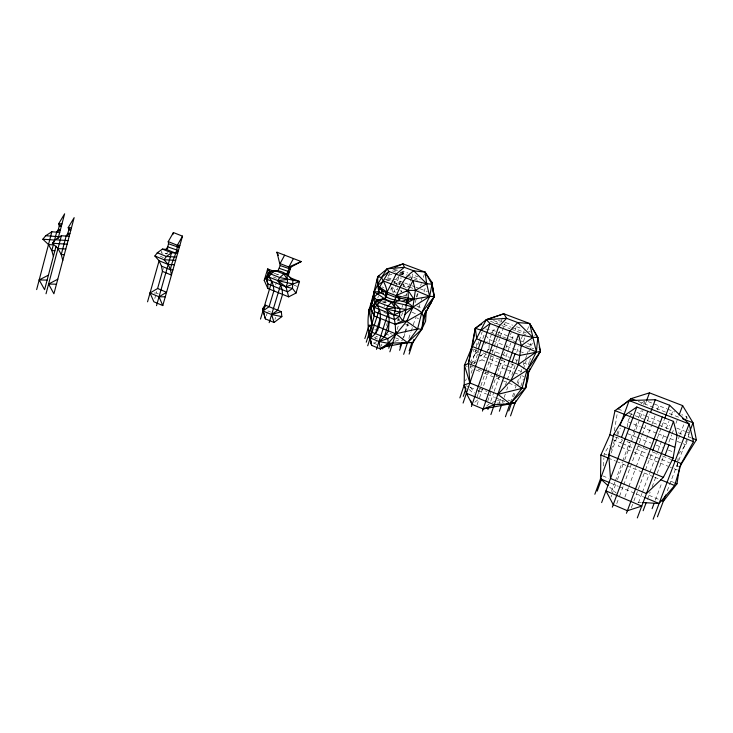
<?xml version="1.0" encoding="UTF-8"?>
<svg xmlns="http://www.w3.org/2000/svg" width="733" height="733" viewBox="0 0 733 733"><rect width="100%" height="100%" fill="white"/><g stroke="black" fill="none" stroke-linecap="round" stroke-linejoin="round"><path stroke-width="0.55" stroke-dasharray="3.67 2.75" d="M392.237 292.119L392.357 287.748L393.19 285.705M489.131 344.986L488.984 349.357L486.648 352.866M489.168 343.896L489.305 339.526L491.953 333.423M627.503 427.082L627.723 421.695L629.574 417.737M603.396 465.913L603.9 458.18M603.974 457.071L604.184 453.754L609.416 445.334M677.659 463.155L677.072 469.935L670.09 467.086M677.759 462.028L678.245 456.375M476.267 347.836L475.424 353.398L469.771 363.266M476.432 346.727L477.101 342.274M614.364 430.931L617.268 413.33M161.837 251.062L161.278 253.032L167.518 253.407L167.802 252.399M678.437 454.121L685.978 444.876L687.792 438.416M688.095 437.335L689.304 433.029L688.809 429.749M154.782 298.496L155.708 295.216M154.223 293.026L156.321 293.035L157.128 290.195M162.442 271.375L163.312 268.287M266.326 315.886L268.159 309.793M275.654 284.945L276.46 282.287M274.957 319.451L275.571 317.426M377.788 298.019L378.448 295.94M389.599 272.777L387.675 278.797L390.826 279.997M384.083 306.605L384.477 305.368M385.695 301.575L385.402 302.472L383.909 302.491M375.516 338.325L376.139 336.374L378.228 337.207M392.018 286.869L390.909 290.332L396.186 292.357M393.685 293.108L400.044 273.327M397.039 289.966L397.726 287.84M398.752 284.642L401.043 277.514M402.032 274.463L403.342 270.385M386.401 325.617L387.445 322.355M399.604 284.596L401.583 278.458M402.857 274.49L403.819 271.512L407.914 273.052M381.288 346.022L381.911 344.079M400.896 292.467L401.528 290.497M403.709 283.744L403.068 285.733L407.246 287.327M397.561 321.017L398.239 318.928M401.968 307.411L402.637 305.322M405.752 295.711L406.439 293.566M408.501 287.208L412.798 273.922M398.303 320.513L399.009 318.333M406.128 296.343L406.76 294.373M411.754 278.952L413.046 274.976L418.204 276.909M397.094 329.529L398.468 325.287M401.556 315.758L402.573 312.606M402.417 339.681L404.479 333.341M404.827 332.287L407.575 323.839M416.326 296.929L417.709 292.678M403.7 337.666L405.083 333.405M405.431 332.342L408.199 323.839M415.125 302.564L416.527 298.249M416.885 297.167L418.983 290.689M420.632 285.623L421.292 283.598M423.317 277.376L424.352 274.197M408.84 338.454L410.883 332.177M411.222 331.133L412.587 326.945M413.275 324.847L415.675 317.481M418.79 307.952L420.889 301.52M421.237 300.438L422.29 297.222M424.013 291.945L425.681 286.814M465.602 380.876L466.298 378.833M470.788 365.529L470.1 367.59L475.195 369.634M471.136 364.503L476.001 350.108L479.08 351.318M477.797 344.812L478.869 341.642M479.226 340.579L482.085 332.113M471.099 373.253L473.188 367.059L470.458 365.969M474.278 363.852L478.594 351.107M482.827 338.6L484.586 333.387M501.308 321.136L502.38 317.985M476.798 397.827L485.53 372.208M485.887 371.136L500.41 328.549M477.036 404.992L478.466 400.786M479.51 397.726L496.323 348.45M496.69 347.387L499.594 338.875M500.309 336.777L505.239 322.355M487.747 401.107L499.127 367.902M502.801 357.191L499.494 366.83L506.347 369.551M503.534 355.056L504.542 352.106M505.889 348.184L507.282 344.107M510.507 334.706L511.203 332.672M490.744 401.244L493.795 392.338M494.152 391.312L499.466 375.827M499.824 374.792L504.451 361.305M505.917 357.035L507.383 352.765M507.749 351.703L510.681 343.163M511.762 340.002L513.558 334.789M514.987 330.61L516.023 327.587M499.155 403.333L500.63 399.036M505.449 385.072L506.934 380.775M507.3 379.703L512.862 363.586M516.719 352.399L518.854 346.196M521.383 338.875L524.187 330.739M502.343 402.637L503.085 400.484M504.194 397.286L505.275 394.162M506.714 389.983L507.795 386.85M511.836 375.149L517.709 358.135M523.518 341.331L525.662 335.118M527.467 329.877L528.566 326.698M510.342 402.609L513.934 392.247M515.372 388.105L516.096 386.034L507.767 382.69M517.177 382.901L518.982 377.687M520.787 372.483L521.878 369.35M523.353 365.089L524.095 362.945M525.579 358.657L526.697 355.432M527.073 354.36L528.557 350.072M529.657 346.892L531.846 340.598M513.65 396.965L515.519 391.578M517.764 385.109L521.126 375.415M523.371 368.946L526.267 360.59M529.428 351.483L532.341 343.071M534.824 335.934L535.53 333.891M520.87 386.154L523.307 379.144M528.337 364.686L529.437 361.516M529.803 360.453L530.536 358.345M611.194 449.65L615.793 437.088L621.868 439.543M616.929 433.973L618.075 430.857M611.102 453.076L620.265 428.072M611.459 491.44L614.941 482.002M615.335 480.949L622.299 462.074M622.683 461.03L629.519 442.494M630.994 438.49L637.114 421.906M638.626 417.801L641.274 410.627M643.537 404.497L645.049 400.41M611.02 497.011L611.771 494.967M612.147 493.95L616.288 482.726M617.433 479.629L623.591 462.954M624.727 459.866L635.557 430.528M635.951 429.465L639.497 419.872M640.285 417.737L642.978 410.443M645.287 404.195L646.048 402.124M616.765 503.635L618.863 497.973M619.568 496.085L623.297 486.006M623.691 484.962L641.961 435.659M642.346 434.614L645.828 425.213M647.395 421.008L649.74 414.658M624.883 497.13L628.401 487.665M628.795 486.611L635.832 467.663M636.226 466.609L643.886 445.994M644.252 444.995L651.582 425.277M651.967 424.251L655.018 416.014M657.309 409.866L658.83 405.761M631.379 507.694L632.799 503.901M633.88 501.005L645.122 470.879M645.516 469.816L652.233 451.84L658.472 454.368M657.327 438.197L660.845 428.759M661.642 426.633L664.419 419.194M638.434 502.884L641.989 493.373M642.383 492.319L649.502 473.307M649.896 472.244L657.638 451.555M658.014 450.548L664.648 432.827M666.196 428.686L668.899 421.457M671.208 415.281L672.747 411.167M647.404 499.393L650.134 492.127M652.113 486.868L656.053 476.358M657.226 473.234L663.447 456.668M668.908 442.136L671.63 434.88M672.024 433.835L673.984 428.622M675.954 423.362L678.327 417.059L666.599 412.496M655.302 500.199L662.091 482.177M679.784 435.246L677.439 441.477L682.185 443.364M680.178 434.211L684.466 422.822M686.024 418.69L686.803 416.619L681.782 414.676M667.305 490.762L678.373 461.506M678.767 460.471L687.05 438.591M689.835 431.233L687.838 436.511L691.027 437.766M393.612 284.679L395.71 279.566L398.954 276.35M492.393 332.406L493.282 330.381L496.461 327.413M630.041 416.747L631.901 412.789M478.887 361.122L481.966 359.885L486.061 353.746M622.757 439.754L618.258 445.957L620.182 446.745M478.512 350.319L475.424 353.398L471.429 348.303L475.094 349.742M484.678 344.153L489.305 339.526L492.09 340.607M399.76 275.544L403.819 271.512L400.584 272.291M390.689 289.214L392.357 287.748L396.974 289.526M640.972 403.874L644.234 401.107M486.62 406.073L489.213 403.883M474.782 402.27L478.31 399.393M471.292 363.165L476.597 359.023M480.142 356.265L486.336 351.428M487.216 350.74L488.984 349.357L486.904 349.98M376.707 341.587L373.94 343.218L372.96 341.276M472.739 363.586L477.861 361.534M492.2 402.417L496.424 400.933M497.487 400.557L501.711 399.073M394.84 341.312L400.163 339.7M478.557 352.463L475.424 353.398L488.554 358.584M494.262 323.775L500.676 322.053M388.719 275.168L391.953 274.38M496.892 403.086L503.699 403.022M276.964 274.289L278.852 274.362M637.948 502.27L641.283 502.462M485.741 328.998L493.282 330.381L508.83 336.355M498.367 320.651L502.82 321.475M387.427 277.825L395.71 279.566L403.691 282.59M394.116 269.451L398.422 270.367M392.989 269.552L397.204 271.137M400.365 272.319L406.632 274.673M407.676 275.067L420.201 279.777M392.43 270.844L395.628 272.053M399.897 273.656L407.273 276.433M408.327 276.827L417.563 280.299M404.708 282.984L409.82 284.917M411.882 285.696L414.97 286.869M415.996 287.263L419.093 288.426M420.128 288.82L427.385 291.578M505.77 322.593L512.651 325.205M516.609 326.707L521.566 328.595M528.53 331.234L530.536 331.994M391.88 280.391L400.255 283.57M401.29 283.973L408.583 286.74M409.619 287.134L412.743 288.316M386.328 279.365L391.486 281.325M393.548 282.113L399.888 284.523M493.511 320.541L499.585 322.859M503.69 324.417L510.91 327.165M511.936 327.559L526.376 333.048M384.926 279.383L390.24 281.408M394.501 283.02L401.895 285.843M402.939 286.236L408.171 288.225M490.423 321.246L500.767 325.186M501.793 325.58L509.93 328.677M510.947 329.062L525.543 334.633M399.943 290.653L401.986 291.441M382.131 286.96L383.707 287.565M403.535 295.179L405.615 295.976M509.811 336.731L514.749 338.628M515.739 339.003L518.707 340.149M520.677 340.9L523.664 342.054M527.65 343.585L533.606 345.866M490.689 332.205L493.721 333.378M496.745 334.541L505.999 338.105M507.025 338.499L518.332 342.852M525.552 345.637L533.844 348.826M416.848 306.027L422.006 308.016M493.016 340.964L502.646 344.702M506.558 346.223L520.375 351.583M521.374 351.968L523.353 352.738M648.229 401.647L666.783 408.849M667.781 409.234L674.754 411.946M382.928 300.979L387.106 302.61M411.964 312.276L415.813 313.77M381.875 301.703L387.83 304.021M638.168 401.418L665.537 412.074M416.491 317.792L418.552 318.598M489.937 349.733L509.426 357.365M515.336 359.674L517.315 360.453M523.261 362.78L529.153 365.089M383.845 312.35L386.997 313.587M637.014 412.459L644.371 415.354M645.425 415.767L669.742 425.332M676.742 428.09L684.576 431.169M685.52 431.545L689.304 433.029M397.762 318.818L399.714 319.588M483.175 352.93L489.323 355.349M490.35 355.752L500.437 359.729M501.445 360.123L506.54 362.129M510.727 363.779L515.959 365.84M397.891 319.771L399.952 320.587M405.578 324.178L411.589 326.551M273.94 273.097L279.887 275.443M617.992 408.932L624.076 411.341M629.143 413.339L634.21 415.336M635.218 415.739L671.071 429.886M678.419 432.791L685.74 435.686M489.626 359.005L497.066 361.946M498.128 362.368L506.631 365.73M507.694 366.152L514.071 368.672M518.194 370.293L521.282 371.512M273.363 276.982L276.506 278.228M294.098 285.201L297.03 286.365M481.966 359.885L484.898 361.048M488.801 362.597L498.522 366.445M507.328 369.945L513.228 372.282M514.218 372.676L518.167 374.233M522.134 375.809L524.141 376.606M627.723 421.695L640.193 426.661M641.247 427.082L657.107 433.395M658.17 433.817L674.442 440.286M683.129 443.749L685.978 444.876M390.011 333.387L392.063 334.211M478.182 369.056L484.174 371.457M485.237 371.878L491.586 374.426M496.882 376.542L500.062 377.816M464.42 365.309L467.26 366.445M476.212 370.037L483.349 372.905M484.366 373.308L506.723 382.278M374.829 329.548L380.079 331.646M385.283 333.735L389.415 335.393M395.499 337.84L402.481 340.634M627.256 433.542L636.299 437.18M637.353 437.601L651.051 443.108M656.328 445.233L662.504 447.716M668.459 450.108L673.425 452.105M374.132 337.638L378.008 339.205M165.099 253.261L167.115 254.076M626.935 441.596L633.019 444.061M638.086 446.113L648.192 450.199M662.623 456.045L670.942 459.417M612.907 439.727L621.621 443.263M622.629 443.667L631.764 447.377M635.969 449.091L648.595 454.222M649.649 454.652L669.541 462.725M676.797 465.675L678.676 466.435M160.353 256.321L163.386 257.558M377.064 344.483L373.94 343.218L373.225 341.056M479.584 388.463L486.969 391.468M507.914 399.998L509.948 400.823M621.144 447.139L633.211 452.05M634.256 452.481L647.908 458.043M648.971 458.473L659.187 462.642M660.176 463.045L668.093 466.27M466.252 385.796L469.294 387.033M470.311 387.455L477.412 390.35M478.42 390.762L486.428 394.033M487.418 394.436L494.454 397.313M495.49 397.735L504.808 401.537M267.838 310.856L270.724 312.038M604.184 453.754L607.08 454.955M670.906 481.269L673.939 482.516M608.124 458.024L615.509 461.075M616.563 461.515L626.055 465.437M627.109 465.876L642.328 472.162M644.334 472.987L653.634 476.835M654.661 477.256L658.793 478.97M602.755 475.864L608.711 478.374M648.952 495.279L659.214 499.594M610.992 483.239L618.331 486.336M619.376 486.776L634.503 493.153M636.501 493.996L643.684 497.02M156.321 293.035L158.31 293.878M609.618 487.079L616.251 493.08M469.212 389.535L474.196 394.107M485.722 335.338L489.305 339.526M470.329 387.134L474.416 392.467M686.803 416.619L687.133 418.809M478.667 390.158L479.061 396.553"/><path stroke-width="1.1" d="M426.304 310.765L425.571 321.338L421.814 329.199L412.908 342.549L392.714 343.053L380.354 348.935L371.649 345.39C367.334 330.748 366.033 313.651 372.584 299.485M368.818 337.785L369.478 335.705L371.649 345.39L370.211 337.959L368.781 335.476L374.196 315.987L370.586 308.126L374.132 297.085L377.532 293.869L378.732 291.606L377.697 285.265L377.761 276.653L387.097 268.837L403.077 263.898L425.048 272.08L431.691 281.967L434.284 296.508L423.445 316.738L421.814 329.199L407.475 342.641L403.663 354.314M459.857 397.891L464.218 384.962L464.42 365.309L471.429 348.303L486.291 319.67L503.818 313.779L529.666 323.519L537.811 337.4L540.459 351.382L527.586 374.004L525.607 388.041L515.052 402.903L483.148 408.977L472.144 404.414L466.399 393.291L464.218 384.962L469.899 382.956L497.863 394.327L509.985 403.654L505.44 416.747M372.446 302.051L373.912 292.046L378.732 291.606L379.602 287.07L388.856 271.448L387.097 268.837C379.392 280.547 372.117 292.953 370.651 307.164L370.586 308.126L372.859 305.826L376.799 299.724L385.017 299.027C396.874 304.928 411.46 303.398 421.759 312.734L423.445 316.738L434.284 296.508L431.691 281.967L433.285 292.797M289.984 277.706L299.513 281.463L296.004 293.063L288.674 296.847L267.811 288.463L267.875 283.928L266.052 277.862L268.012 274.115L267.673 268.91L273.922 271.375M607.969 485.576L600.501 478.814L600.877 455.028L609.948 434.724L614.996 410.608L629.171 400.566L655.284 399.714L669.623 405.257L689.121 423.967L693.482 441.678L681.214 463.568L674.644 485.512L659.077 503.516L642.401 502.526M372.602 300.796L370.651 307.164L374.196 315.987L395.234 324.325L402.646 320.742C406.284 314.017 405.761 306.55 406.879 299.495L408.446 298.157L413.852 299.137L429.657 296.407L434.284 296.508L433.45 293.878M374.196 315.987C375.452 310.874 372.254 304.763 376.954 300.732L385.017 299.027L385.842 292.504M366.253 342.201L371.979 324.298L368.635 309.61L370.651 307.164L371.979 324.298L371.851 332.177L370.211 337.959L378.988 341.505L380.354 348.935L383.304 347.021L407.475 342.641L417.59 328.925L421.759 312.734L429.657 296.407L431.994 284.202L426.688 283.735L412.963 280.537L408.043 290.369L408.382 300.008L406.32 305.01M379.639 275.526L377.761 276.653L373.912 292.046L375.003 303.242L377.229 305.496L386.144 308.987C390.68 315.392 388.719 323.638 388.499 330.895L384.156 337.134L378.988 341.505L388.261 343.346L392.714 343.053L383.304 347.021L382.699 348.89M528.658 371.649L528.163 378.201L525.607 388.041L509.985 403.654L494.271 404.753L483.148 408.977M506.668 403.571L509.985 403.654L521.988 388.398L526.981 370.174L536.382 351.867L537.811 337.4L529.666 323.519L517.755 322.557L506.604 318.342L486.291 319.67L475.277 328.292L468.414 363.522L469.899 382.956L464.42 365.309L468.414 363.522L510.91 380.509L521.988 388.398L525.607 388.041L527.971 372.74M267.811 288.463L264.21 280.373L266.052 277.862L267.875 283.928L287.712 291.862L292.485 288.381L285.989 286.905L266.565 279.172L268.837 277.065L269.442 272.374C277.926 267.682 287.812 273.501 292.861 280.565L292.485 288.381L296.004 293.063M376.762 282.205L377.761 276.653L381.444 277.514L388.856 271.448L412.963 280.537L415.364 290.415L412.917 307.145L406.705 321.338L388.261 343.346L380.354 348.935M370.211 337.959C378.631 333.066 380.913 322.987 380.253 313.898C380.216 309.088 376.075 305.67 376.954 300.732L382.663 299.037L391.532 302.482L393.859 302.454L399.934 308.73L399.522 316.28L402.646 320.742L406.705 321.338L417.59 328.925L421.814 329.199L426.12 310.792M521.988 388.398L497.863 394.327L510.91 380.509L518.313 364.576L521.291 345.655L518.488 334.395L490.038 323.528L486.291 319.67L503.818 313.779L506.604 318.342L498.568 326.781L471.429 406.513M673.086 458.217L677.072 435.255L673.508 421.383L636.803 407.017L625.46 414.823L613.851 434.275L608.72 454.808L610.507 478.484L646.442 493.575L663.383 477.339L673.086 458.217L613.851 434.275M661.267 500.456L663.319 501.317L676.971 483.771L679.436 467.947M468.414 363.522L472.327 346.498L475.277 328.292L481.893 323.959M374.865 302.225L374.013 307.255L393.612 314.952L399.522 316.28L394.684 319.597L374.682 311.708L372.859 305.826L374.013 307.255L377.229 305.496L379.089 302.546L382.663 299.037L385.017 299.027C389.855 292.238 384.724 283.836 381.444 277.514M431.856 300.466L431.325 302.665L427.614 307.942M36.65 289.599L51.851 231.775L59.721 232.398M54.077 241.972L56.67 232.159L58.374 229.402L59.254 226.066L58.713 223.675L64.632 213.798L58.118 238.463M56.093 246.114L44.594 289.672L39.188 279.942L48.424 275.15M46.023 293.75L61.37 235.733L69.186 236.319M57.779 279.209L48.589 284.065L53.903 293.786L74.152 217.646L68.224 227.578L68.746 229.97L67.857 233.323L66.153 236.09L61.251 254.553L62.791 260.362M147.553 301.813L159.107 260.746L154.883 256.009L157.302 252.784L162.387 249.101L166.199 249.357L175.279 253.004L178.412 250.576L167.692 246.829L166.199 249.357L167.775 248.148M167.692 246.829L168.544 243.777L168.233 241.624L173.409 232.563L182.508 236.145L162.781 305.569L153.857 301.767L150.027 292.998L157.604 288.509L162.442 271.375L161.471 266.134L159.107 260.746L168.196 264.457L174.381 264.741M172.832 234.615L173.409 232.563M156.523 305.652L171.504 252.766L177.679 253.16M162.442 271.375L171.44 275.086L170.505 269.836C171.339 261.269 177.212 253.609 177.331 245.253L182.508 236.145M264.21 280.373L267.673 268.91L269.918 271.503L275.003 270.999M260.49 319.075L271.861 281.28L267.527 275.003L268.012 274.115L266.565 279.172L267.527 275.003L269.918 271.503L269.442 272.374L270.908 274.06L279.731 277.55L299.513 281.463L285.989 286.905L277.66 280.574L268.837 277.065L270.908 274.06L275.086 270.559L283.882 274.023L288.674 274.206M278.045 270.688L280.198 265.538L276.937 252.198L301.226 261.571L290.827 267.114L288.857 267.014L280.07 263.587L284.633 255.166M269.167 322.676L280.629 284.771L277.66 280.574L279.731 277.55L283.882 274.023L287.391 279.465L287.492 282.92L285.989 286.905L288.674 296.847M288.133 275.984L290.827 267.114M364.851 338.554L369.194 324.948M404.698 314.659L412.917 307.145L429.657 296.407L415.364 290.415L408.043 290.369L383.561 281.032L377.697 285.265L382.104 289.956L381.252 292.632L377.532 293.869L373.912 292.046M367.709 345.774L379.355 309.353M407.475 342.641L395.719 333.781L395.234 324.325L393.612 314.952L395.142 311.122L395.05 307.787L391.532 302.482L387.986 306.018L386.144 308.987L393.612 314.952L412.917 307.145C406.32 298.807 394.473 302.253 386.218 296.737L385.741 295.711L386.603 293.017L396.095 274.179L404.323 267.325L413.788 270.853L425.048 272.08L431.994 284.202M375.424 333.616L380.299 318.406M376.469 349.348L388.206 312.835M384.156 337.134L389.067 321.879M406.238 309.564L395.05 307.787L393.859 302.454L398.55 300.658L399.421 297.964L395.976 295.601L387.116 292.183L379.602 287.07M388.756 348.257L389.663 345.426M389.874 351.813L396.406 331.655M400.016 347.066L401.043 343.905M399.604 350.255L401.996 342.916M409.188 350.777L411.955 342.302M409.124 354.112L413.953 339.352M478.301 348.853L481.105 340.579M463.274 396.361L465.794 388.902M463.091 403.049L490.038 323.528L481.26 330.216L475.277 328.292L476.807 338.903L519.459 355.523L540.459 351.382L539.231 347.002M482.433 411.076L509.829 331.087L517.755 322.557L532.937 337.446L536.382 351.867L518.313 364.576L472.327 346.498M487.912 409.49L488.636 407.383M490.89 414.594L518.488 334.395L532.937 337.446L537.811 337.4M512.156 362.157L515.042 353.801M499.365 411.25L501.601 404.79M508.784 410.975L511.781 402.353M510.553 415.868L515.785 400.814M594.848 494.262L609.654 453.837M619.981 425.662L629.171 400.566L689.121 423.967L653.149 519.202M597.166 491.11L601.637 478.915M630.288 400.722L631.049 398.651L649.475 392.842L682.625 405.606L693.024 422.785L696.35 439.873L679.61 466.82M621.529 437.381L625.185 427.431M601.637 502.581L636.803 407.017M646.424 401.098L649.475 392.842M612.321 507.172L647.798 411.314M650.528 412.542L655.284 399.714M626.449 513.247L662.33 417.004M652.627 450.786L656.933 439.25M664.813 418.131L669.623 405.257M637.316 517.91L673.508 421.383M643.153 510.718L646.249 502.481M679.106 414.979L682.625 405.606M665.133 455.001L668.917 444.931M652.104 508.684L654.102 503.388M657.455 516.811L665.711 494.986M690.229 430.17L693.024 422.785L682.524 418.69M423.445 316.738L425.955 310.71M529.904 368.772L527.586 374.004L526.981 370.174L540.459 351.382L539.094 352.848M281.848 316.61L271.631 314.549L262.927 310.966L265.557 305.24L281.325 311.681L281.848 316.61L274.041 322.474L265.41 318.901L262.533 308.675L265.557 305.24M393.859 302.454C398.221 290.845 402.692 277.99 413.788 270.853L426.688 283.735L429.657 296.407M293.42 258.566L288.857 267.014L288.976 268.974L286.814 274.142L287.391 279.465L277.66 280.574L292.962 284.001M434.284 296.508L421.759 312.734L406.705 321.338L395.234 324.325M64.293 254.718L61.251 254.553L57.98 248.56L52.4 243.237L55.241 239.709L61.37 235.733M53.39 256.367L51.814 250.567L48.488 244.565L42.853 239.233L45.684 235.724L51.851 231.775M398.55 300.658L400.667 298.221M368.781 335.476L371.851 332.177L387.757 338.582L395.719 333.781L417.59 328.925M286.814 274.142L289.398 271.833L279.355 268.342M368.534 327.019L371.979 324.298L395.719 333.781M617.992 408.932L631.049 398.651L636.134 400.63M274.041 322.474L271.631 314.549L277.752 310.224L282.553 294.391L282.123 289.627L280.629 284.771M481.26 330.216L521.291 345.655L532.937 337.446L529.666 323.519M262.927 310.966L269.093 306.687L273.858 290.9L273.391 286.136L271.861 281.28M66.153 236.09L69.937 233.488L67.857 233.323M56.67 232.159L60.463 229.576L58.374 229.402M510.91 380.509L526.981 370.174L518.313 364.576M415.364 290.415L426.688 283.735L425.048 272.08M407.511 302.711L413.852 299.137L408.043 290.369L395.976 295.601L408.446 298.157M406.137 291.322L408.043 290.369M301.226 261.571L288.857 267.014L290.25 269.029L280.198 265.538M402.28 301.428L406.879 299.495L408.382 300.008L413.852 299.137M394.95 267.142L403.077 263.898L404.323 267.325L387.097 268.837M378.988 341.505L387.757 338.582L388.261 343.346M271.631 314.549L281.325 311.681M269.442 272.374L274.82 271.32M510.516 402.948L515.052 402.903M407.328 342.568L412.908 342.549M165.264 296.81L159.034 296.81L150.027 292.998M48.589 284.065L56.459 284.184M377.697 285.265L379.584 288.921L380.619 288.939M39.188 279.942L47.114 280.107M161.471 266.134L170.505 269.836L172.906 269.927M175.636 260.343L164.027 259.739L154.883 256.009M176.561 257.063L166.446 256.486L157.302 252.784M54.874 250.732L51.814 250.567L53.317 244.868L48.488 244.565M57.98 248.56L65.805 249.028M52.4 243.237L67.088 244.199M55.241 239.709L68.041 240.607M42.853 239.233L54.59 240.039M45.684 235.724L58.594 236.677M168.233 241.624L177.331 245.253L179.869 245.445M68.746 229.97L70.826 230.144L68.224 227.578L71.44 227.853M59.254 226.066L61.343 226.25L58.713 223.675L61.948 223.959M399.421 297.964L395.93 297.451L387.079 294.043L386.603 293.017L379.584 288.921M400.016 312.056L386.144 308.987L395.05 307.787L387.986 306.018L379.089 302.546L374.132 297.085M397.762 297.625L406.879 299.495M397.872 307.933L399.934 308.73M692.089 438.187L696.35 439.873M614.996 410.608L693.482 441.678M168.544 243.777L179.273 247.525L177.331 245.253M619.669 425.222L674.626 447.212M162.387 249.101L171.504 252.766L166.446 256.486L164.027 259.739L168.196 264.457L170.505 269.836M609.948 434.724L613.842 436.3M671.978 459.838L681.214 463.568M378.732 291.606L385.741 295.711M521.291 345.655L536.382 351.867M466.399 393.291L494.271 404.753M608.72 454.808L663.383 477.339M674.946 482.937L676.971 483.771M600.877 455.028L608.124 458.024M660.864 479.822L674.644 485.512M157.604 288.509L166.556 292.275L159.034 296.81L162.781 305.569M600.501 478.814L609.938 482.8M644.71 497.45L659.077 503.516M377.532 293.869L385.017 299.027M276.937 252.198L278.338 255.331M464.218 384.962L465.886 389.058M470.476 400.319L472.144 404.414M382.104 289.956L383.487 294.162M262.533 308.675L265.41 318.901M641.741 506.1L627.384 510.727L613.255 504.661L605.944 490.881L641.741 506.1"/></g></svg>
